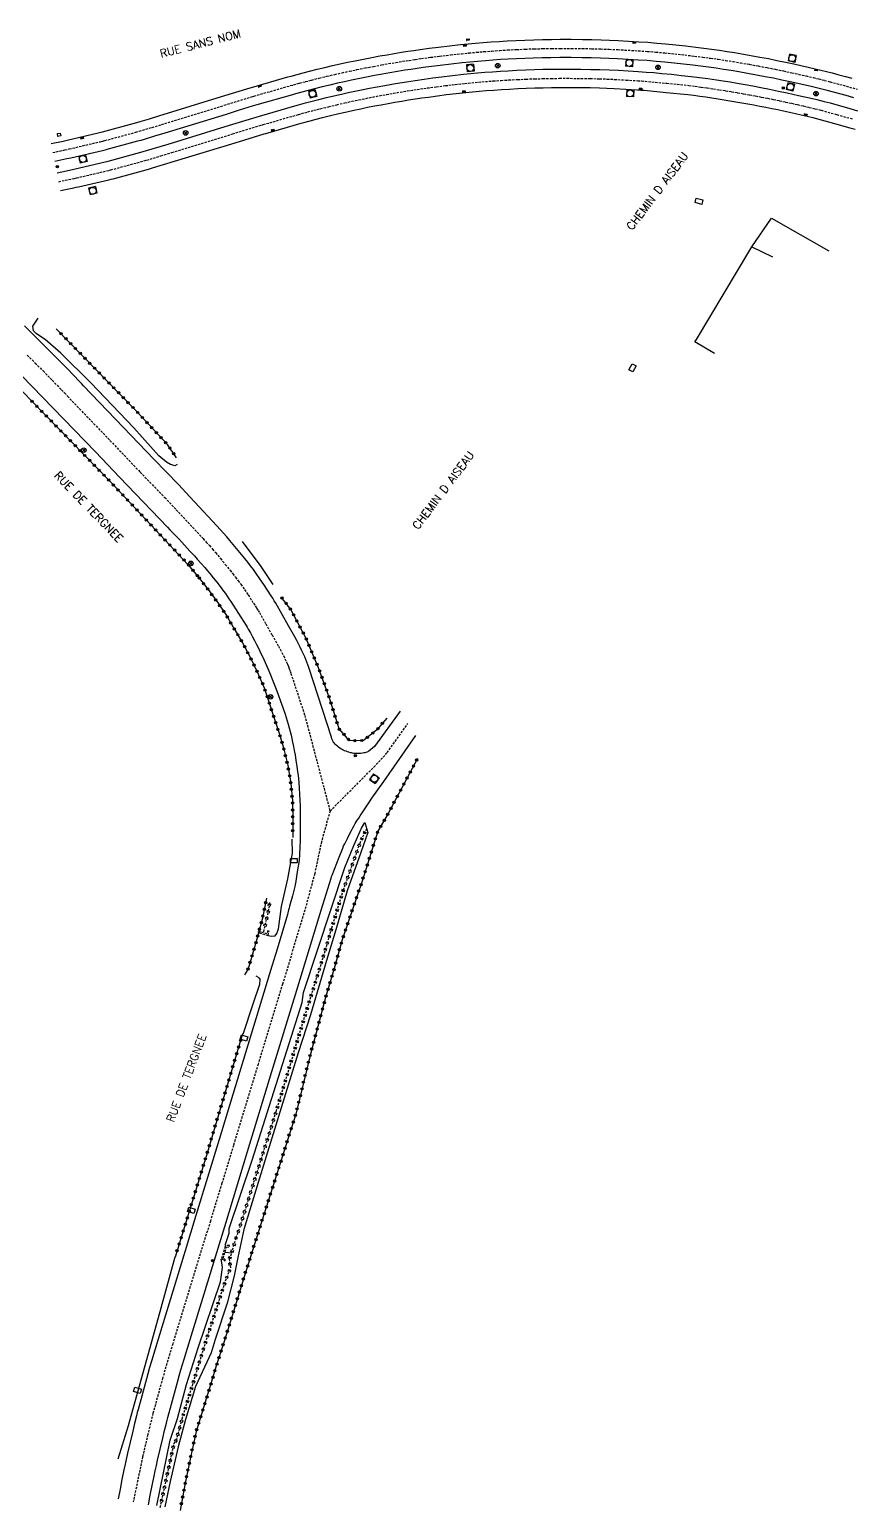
# Model space of a CAD drawing. Header units: millimetres. Extents: x 163000 to 164000, y 125000 to 126000.
# Drawn here: x 163640.9 to 163820.5, y 125229.8 to 125553.5 of the extents above; entities that cross this region are included whole.
import ezdxf
from ezdxf.enums import TextEntityAlignment as Align

# ---------------------------------------------------------------- set-up
doc = ezdxf.new("R2010")
doc.units = ezdxf.units.MM
doc.linetypes.add('DASHED', pattern=[0.75, 0.5, -0.25])
doc.layers.get('0').update_dxf_attribs({"linetype": 'CONTINUOUS'})
for name, color, linetype in [('W0001', 6, 'DASHED'), ('W0003', 5, 'CONTINUOUS'), ('W0008', 7, 'CONTINUOUS'), ('W0015', 2, 'CONTINUOUS'), ('W0100', 7, 'CONTINUOUS'), ('W0103', 1, 'CONTINUOUS'), ('W0112', 1, 'DASHED'), ('W0210', 2, 'CONTINUOUS'), ('W0211', 2, 'CONTINUOUS'), ('W0213', 2, 'CONTINUOUS'), ('W0220', 5, 'DASHED'), ('W0322', 7, 'CONTINUOUS'), ('W0400', 7, 'CONTINUOUS'), ('W0420', 7, 'CONTINUOUS'), ('W0421', 7, 'CONTINUOUS'), ('W0469', 7, 'CONTINUOUS'), ('W0856', 7, 'CONTINUOUS'), ('W0989', 7, 'CONTINUOUS'), ('W1102', 7, 'CONTINUOUS'), ('W1471', 7, 'CONTINUOUS')]:
    doc.layers.add(name, color=color, linetype=linetype)
doc.styles.get("Standard").update_dxf_attribs({"font": 'romans.shx', "width": 0.85})

# ---------------------------------------------------------------- blocks, each defined once
blk = doc.blocks.new('T400')
for p, q in [((-0.15, 0.3), (0.15, 0.3)), ((-0.15, -0.25), (-0.15, 0.3)), ((-0.15, 0.15), (0.15, 0.15)), ((-0.15, 0), (0.15, 0)), ((0.15, 0.3), (0.15, -0.25)), ((-0.15, -0.15), (0.15, -0.15)), ((-0.15, -0.25), (-0.15, -0.3)), ((-0.15, -0.3), (0.15, -0.3)), ((0.15, -0.3), (0.15, -0.25))]:
    blk.add_line(p, q)
blk = doc.blocks.new('T469')
at = {"color": 0, "linetype": 'Continuous', "flags": 128}
for points in [[(-0.35, 0.35), (0.35, -0.35)], [(-0.35, -0.35), (0.35, 0.35)]]:
    blk.add_lwpolyline(points, dxfattribs=at)
at = {"color": 0, "linetype": 'Continuous'}
blk.add_circle((0, 0), 0.5, dxfattribs=at)
blk = doc.blocks.new('T420')
for p, q in [((0.75, 0.75), (-0.75, 0.75)), ((-0.75, 0.75), (-0.75, -0.75)), ((0.75, 0.75), (0.75, -0.75)), ((0.75, -0.75), (-0.75, -0.75))]:
    blk.add_line(p, q)
blk.add_ellipse((0, 0), major_axis=(-0.53, 0.53), ratio=1, start_param=3.926991, end_param=10.210176)
blk = doc.blocks.new('t322o')
at = {"color": 0, "linetype": 'Continuous'}
for radius in [0.25, 0.15]:
    blk.add_circle((0, 0), radius, dxfattribs=at)
blk = doc.blocks.new('t220o')
at = {"color": 0, "linetype": 'Continuous'}
for p, q in [((-0.25, 0.25), (0.25, 0.25)), ((-0.25, -0.25), (0.25, -0.25))]:
    blk.add_line(p, q, dxfattribs=at)
blk = doc.blocks.new('T856')
for p, q in [((-0.125, 0), (0.125, 0)), ((0, 0.125), (0, -0.125))]:
    blk.add_line(p, q)
blk.add_ellipse((0, 0), major_axis=(-0.177, 0.177), ratio=1, start_param=3.9269908, end_param=10.2101761)
blk = doc.blocks.new('T1471')
at = {"color": 0, "linetype": 'Continuous', "flags": 128}
blk.add_lwpolyline([(-0.75, -0.5), (-0.75, 0.5), (0.75, 0.5), (0.75, -0.5), (-0.75, -0.5)], dxfattribs=at)

msp = doc.modelspace()

# ---------------------------------------------------------------- linework, layer by layer
at = {"layer": 'W0001'}
for points in [[(163646.02, 125526.64), (163648.66, 125527.2), (163649.59, 125527.41), (163656.35, 125529), (163656.96, 125529.14), (163657.36, 125529.25), (163664.11, 125531.07), (163664.87, 125531.28), (163665.63, 125531.5), (163667.7, 125532.12), (163669.75, 125532.75), (163683.47, 125536.98), (163689.7, 125538.9), (163689.94, 125538.97), (163697.92, 125541.26), (163698.58, 125541.44), (163699.9, 125541.8), (163701.22, 125542.15), (163702.55, 125542.49), (163704.22, 125542.91), (163705.9, 125543.31), (163707.58, 125543.71), (163709.19, 125544.07), (163710.81, 125544.43), (163712.44, 125544.76), (163714.23, 125545.12), (163716.03, 125545.46), (163717.83, 125545.79), (163719.38, 125546.07), (163720.93, 125546.33), (163722.48, 125546.58), (163723.83, 125546.79), (163725.18, 125546.99), (163726.52, 125547.19), (163728.5, 125547.45), (163730.47, 125547.7), (163732.87, 125547.98), (163735.26, 125548.24), (163736.91, 125548.4), (163738.55, 125548.56), (163740.2, 125548.7), (163741.93, 125548.83), (163743.66, 125548.95), (163745.4, 125549.06), (163747.31, 125549.16), (163749.23, 125549.25), (163751.15, 125549.31), (163753.06, 125549.36), (163754.96, 125549.39), (163756.87, 125549.4), (163759.27, 125549.4), (163761.66, 125549.37), (163763.69, 125549.34), (163765.72, 125549.28), (163767.57, 125549.21), (163769.43, 125549.13), (163771.67, 125549.01), (163773.91, 125548.88), (163775.84, 125548.75), (163777.77, 125548.59), (163779.69, 125548.42), (163781.87, 125548.21), (163784.05, 125547.97), (163786.22, 125547.71), (163787.94, 125547.5), (163789.67, 125547.27), (163791.39, 125547.02), (163793, 125546.78), (163794.61, 125546.53), (163796.22, 125546.26), (163798.14, 125545.92), (163800.07, 125545.57), (163801.99, 125545.2), (163803.82, 125544.84), (163805.63, 125544.47), (163807.45, 125544.08), (163809.01, 125543.73), (163810.57, 125543.38), (163812.12, 125543.02), (163813.35, 125542.72), (163814.58, 125542.42), (163815.81, 125542.1), (163817.22, 125541.73), (163818.64, 125541.35), (163820.05, 125540.95), (163821.7, 125540.48)], [(163647.28, 125520.26), (163648.71, 125520.56), (163650.14, 125520.86), (163650.66, 125520.97), (163651.19, 125521.09), (163657.76, 125522.62), (163658.29, 125522.75), (163658.65, 125522.84), (163665.89, 125524.8), (163666.57, 125524.99), (163667.24, 125525.18), (163669.63, 125525.9), (163672.02, 125526.63), (163685.28, 125530.7), (163691.64, 125532.64), (163691.98, 125532.74), (163699.73, 125534.98), (163700.34, 125535.15), (163701.7, 125535.52), (163703.06, 125535.87), (163704.42, 125536.22), (163706.22, 125536.66), (163708.02, 125537.08), (163709.83, 125537.5), (163711.34, 125537.83), (163712.86, 125538.15), (163714.38, 125538.47), (163715.88, 125538.76), (163717.39, 125539.05), (163718.9, 125539.33), (163720.4, 125539.59), (163721.91, 125539.85), (163723.42, 125540.09), (163724.88, 125540.32), (163726.34, 125540.54), (163727.8, 125540.75), (163729.78, 125541.01), (163731.77, 125541.26), (163733.9, 125541.51), (163736.03, 125541.74), (163737.52, 125541.89), (163739.01, 125542.03), (163740.5, 125542.15), (163742.21, 125542.28), (163743.92, 125542.4), (163745.63, 125542.5), (163747.5, 125542.6), (163749.37, 125542.69), (163751.24, 125542.75), (163753.06, 125542.8), (163754.89, 125542.84), (163756.72, 125542.86), (163759.06, 125542.86), (163761.4, 125542.84), (163763.43, 125542.81), (163765.47, 125542.76), (163767.1, 125542.7), (163768.72, 125542.63), (163771.27, 125542.49), (163773.82, 125542.34), (163774.61, 125542.29), (163775.39, 125542.22), (163780.18, 125541.77), (163784.98, 125541.3), (163786.33, 125541.12), (163787.66, 125540.94), (163788.98, 125540.76), (163790.31, 125540.56), (163791.63, 125540.36), (163792.95, 125540.15), (163794.27, 125539.94), (163795.59, 125539.72), (163796.91, 125539.49), (163798.22, 125539.25), (163799.54, 125539.01), (163800.85, 125538.76), (163802.17, 125538.5), (163803.48, 125538.23), (163804.79, 125537.96), (163806.09, 125537.68), (163807.39, 125537.4), (163808.68, 125537.11), (163809.97, 125536.82), (163811.26, 125536.51), (163812.55, 125536.2), (163813.86, 125535.88), (163817.28, 125534.93), (163820.69, 125533.98)], [(163640.41, 125482.35), (163642.14, 125480.62), (163643.87, 125478.89), (163645.88, 125476.84), (163647.88, 125474.78), (163648.55, 125474.08), (163649.22, 125473.35), (163649.71, 125472.82), (163658.49, 125463.71), (163665.07, 125456.78), (163670.47, 125451.19), (163672.95, 125448.56), (163673.97, 125447.47), (163678.83, 125442.23), (163679.52, 125441.47), (163680.21, 125440.71), (163680.89, 125439.95), (163681.55, 125439.17), (163682.63, 125437.9), (163683.69, 125436.61), (163684.74, 125435.32), (163685.34, 125434.56), (163685.92, 125433.8), (163686.5, 125433.03), (163687.06, 125432.25), (163687.87, 125431.08), (163688.67, 125429.91), (163689.45, 125428.72), (163690.23, 125427.53), (163690.53, 125427.04), (163690.83, 125426.55), (163691.13, 125426.05), (163692.52, 125423.62), (163693.9, 125421.17), (163695.28, 125418.73), (163695.66, 125418.04), (163696.02, 125417.35), (163696.38, 125416.65), (163696.72, 125415.95), (163697.04, 125415.25), (163697.26, 125414.76), (163697.47, 125414.27), (163697.66, 125413.78), (163697.84, 125413.28), (163698.02, 125412.76), (163701.04, 125403.6), (163706.57, 125382.67), (163704.7, 125376.02), (163703.21, 125369.02), (163701.07, 125361.04), (163696.19, 125344.86), (163690.85, 125327.36), (163685.44, 125309.58), (163682.93, 125301.31), (163680.42, 125293.03), (163678.22, 125285.88), (163672.2, 125266.22), (163669.99, 125258.72), (163667.88, 125250.99), (163666.75, 125246.37), (163665.61, 125241.51), (163663.58, 125231.67)], [(163706.57, 125382.67), (163716.13, 125392.28), (163719.07, 125395.47), (163723.59, 125401.84)]]:
    msp.add_lwpolyline(points, dxfattribs=at)
at = {"layer": 'W0003'}
msp.add_lwpolyline([(163685.07, 125286.03), (163683.68, 125286.16)], dxfattribs=at)
at = {"layer": 'W0008'}
for points in [[(163645.61, 125528.59), (163648.24, 125529.14), (163649.14, 125529.35), (163655.89, 125530.93), (163656.47, 125531.07), (163656.85, 125531.17), (163663.59, 125532.99), (163664.33, 125533.19), (163665.07, 125533.41), (163667.12, 125534.03), (163669.17, 125534.65), (163682.88, 125538.88), (163689.13, 125540.8), (163689.38, 125540.88), (163697.37, 125543.17), (163698.05, 125543.36), (163699.38, 125543.73), (163700.72, 125544.08), (163702.06, 125544.42), (163703.75, 125544.84), (163705.44, 125545.25), (163707.13, 125545.64), (163708.76, 125546.01), (163710.4, 125546.37), (163712.04, 125546.71), (163713.85, 125547.07), (163715.67, 125547.42), (163717.48, 125547.75), (163719.04, 125548.03), (163720.61, 125548.29), (163722.17, 125548.55), (163723.53, 125548.76), (163724.89, 125548.96), (163726.25, 125549.16), (163728.24, 125549.43), (163730.23, 125549.67), (163732.64, 125549.96), (163735.06, 125550.22), (163736.72, 125550.38), (163738.38, 125550.54), (163740.04, 125550.68), (163741.79, 125550.81), (163743.53, 125550.94), (163745.28, 125551.04), (163747.22, 125551.15), (163749.15, 125551.23), (163751.09, 125551.3), (163753.02, 125551.35), (163754.94, 125551.38), (163756.86, 125551.39), (163759.28, 125551.39), (163761.69, 125551.36), (163763.74, 125551.33), (163765.78, 125551.27), (163767.65, 125551.2), (163769.53, 125551.12), (163771.78, 125551), (163774.04, 125550.86), (163775.99, 125550.73), (163777.94, 125550.58), (163779.88, 125550.4), (163782.08, 125550.18), (163784.27, 125549.95), (163786.46, 125549.69), (163788.2, 125549.47), (163789.94, 125549.24), (163791.67, 125548.99), (163793.3, 125548.75), (163794.93, 125548.49), (163796.55, 125548.22), (163798.49, 125547.88), (163800.44, 125547.52), (163802.37, 125547.16), (163804.21, 125546.79), (163806.04, 125546.41), (163807.88, 125546.02), (163809.44, 125545.67), (163811.01, 125545.32), (163812.58, 125544.95), (163813.82, 125544.65), (163815.06, 125544.35), (163816.3, 125544.03), (163817.74, 125543.65), (163819.17, 125543.27), (163820.59, 125542.87)], [(163647.68, 125518.31), (163649.12, 125518.61), (163650.56, 125518.91), (163651.1, 125519.03), (163651.64, 125519.15), (163658.22, 125520.68), (163658.77, 125520.82), (163659.16, 125520.92), (163666.42, 125522.88), (163667.11, 125523.07), (163667.81, 125523.28), (163670.21, 125524), (163672.6, 125524.73), (163685.87, 125528.79), (163692.21, 125530.74), (163692.54, 125530.83), (163700.28, 125533.06), (163700.87, 125533.23), (163702.21, 125533.6), (163703.55, 125533.95), (163704.9, 125534.29), (163706.69, 125534.72), (163708.47, 125535.14), (163710.26, 125535.55), (163711.76, 125535.89), (163713.27, 125536.21), (163714.77, 125536.52), (163716.26, 125536.81), (163717.75, 125537.09), (163719.25, 125537.37), (163720.74, 125537.63), (163722.23, 125537.88), (163723.73, 125538.13), (163725.18, 125538.35), (163726.62, 125538.57), (163728.07, 125538.77), (163730.04, 125539.04), (163732.01, 125539.29), (163734.12, 125539.53), (163736.23, 125539.76), (163737.71, 125539.91), (163739.18, 125540.04), (163740.66, 125540.17), (163742.35, 125540.29), (163744.05, 125540.41), (163745.74, 125540.51), (163747.6, 125540.61), (163749.45, 125540.7), (163751.3, 125540.76), (163753.11, 125540.81), (163754.92, 125540.85), (163756.73, 125540.87), (163759.05, 125540.87), (163761.37, 125540.85), (163763.39, 125540.82), (163765.41, 125540.77), (163767.02, 125540.71), (163768.62, 125540.64), (163771.16, 125540.51), (163773.69, 125540.36), (163774.45, 125540.3), (163775.21, 125540.24), (163779.98, 125539.79), (163784.76, 125539.32), (163786.07, 125539.15), (163787.39, 125538.97), (163788.7, 125538.79), (163790.01, 125538.59), (163791.33, 125538.39), (163792.64, 125538.19), (163793.95, 125537.97), (163795.25, 125537.75), (163796.56, 125537.53), (163797.87, 125537.29), (163799.17, 125537.05), (163800.48, 125536.8), (163801.78, 125536.55), (163803.08, 125536.28), (163804.38, 125536.02), (163805.67, 125535.74), (163806.96, 125535.46), (163808.24, 125535.17), (163809.52, 125534.88), (163810.8, 125534.58), (163812.08, 125534.27), (163813.35, 125533.96), (163816.75, 125533.01), (163820.14, 125532.06), (163821.31, 125531.72)], [(163721.87, 125404.49), (163716.31, 125396.76), (163715.01, 125395.8), (163715.01, 125395.8), (163714.95, 125395.75), (163714.89, 125395.7), (163714.81, 125395.66), (163714.6, 125395.57), (163714.39, 125395.5), (163714.17, 125395.43), (163713.94, 125395.38), (163713.64, 125395.33), (163713.33, 125395.29), (163713.03, 125395.26), (163712.77, 125395.24), (163712.52, 125395.24), (163712.27, 125395.24), (163712.01, 125395.25), (163711.76, 125395.28), (163711.51, 125395.32), (163711.26, 125395.37), (163711.01, 125395.43), (163710.69, 125395.52), (163710.37, 125395.62), (163710.06, 125395.74), (163709.75, 125395.87), (163709.45, 125396.01), (163709.18, 125396.15), (163708.92, 125396.3), (163708.67, 125396.46), (163708.43, 125396.64), (163708.17, 125396.85), (163707.91, 125397.08), (163707.67, 125397.32), (163707.44, 125397.57), (163707.35, 125397.68), (163707.28, 125397.79), (163707.22, 125397.91), (163707.09, 125398.2), (163706.97, 125398.5), (163706.86, 125398.81), (163704.95, 125404.89), (163701.93, 125414.07), (163701.72, 125414.66), (163701.51, 125415.24), (163701.28, 125415.82), (163701.04, 125416.39), (163700.79, 125416.96), (163700.43, 125417.73), (163700.06, 125418.49), (163699.68, 125419.24), (163699.28, 125419.99), (163698.88, 125420.73), (163697.49, 125423.19), (163696.09, 125425.65), (163694.69, 125428.11), (163694.37, 125428.66), (163694.04, 125429.21), (163693.7, 125429.75), (163692.9, 125430.98), (163692.08, 125432.2), (163691.26, 125433.42), (163690.42, 125434.62), (163689.82, 125435.46), (163689.21, 125436.28), (163688.59, 125437.1), (163687.95, 125437.9), (163686.87, 125439.22), (163685.79, 125440.54), (163684.69, 125441.84), (163683.99, 125442.66), (163683.28, 125443.46), (163682.56, 125444.25), (163681.85, 125445.02), (163676.98, 125450.27), (163675.95, 125451.38), (163673.45, 125454.03), (163668.04, 125459.63), (163661.47, 125466.56), (163652.71, 125475.64), (163652.25, 125476.14), (163651.55, 125476.9), (163650.84, 125477.64), (163648.82, 125479.72), (163646.79, 125481.78), (163645.06, 125483.53), (163643.31, 125485.27), (163641.55, 125487), (163639.78, 125488.72)], [(163639.19, 125477.9), (163655.29, 125461.18), (163660.56, 125455.7), (163671.03, 125444.77), (163671.06, 125444.74), (163671.06, 125444.74), (163671.57, 125444.17), (163672.02, 125443.7), (163672.81, 125442.89), (163673.58, 125442.08), (163675.97, 125439.52), (163676.92, 125438.49), (163677.25, 125438.13), (163677.57, 125437.77), (163678.38, 125436.83), (163679.19, 125435.89), (163679.77, 125435.2), (163680.27, 125434.63), (163681.04, 125433.67), (163681.8, 125432.71), (163682.55, 125431.74), (163683.29, 125430.76), (163683.7, 125430.21), (163684.1, 125429.64), (163684.49, 125429.07), (163684.87, 125428.49), (163686.54, 125425.88), (163688.21, 125423.27), (163688.46, 125422.87), (163688.7, 125422.47), (163689.17, 125421.64), (163689.63, 125420.8), (163690.08, 125419.96), (163690.52, 125419.11), (163691, 125418.13), (163691.47, 125417.15), (163691.93, 125416.17), (163692.38, 125415.18), (163692.97, 125413.83), (163693.53, 125412.48), (163694.09, 125411.12), (163694.66, 125409.66), (163695.21, 125408.19), (163695.75, 125406.71), (163696.25, 125405.29), (163696.73, 125403.86), (163697.2, 125402.43), (163697.44, 125401.64), (163697.67, 125400.84), (163697.88, 125400.05), (163698.06, 125399.28), (163698.24, 125398.52), (163698.4, 125397.75), (163698.59, 125396.82), (163698.76, 125395.88), (163698.92, 125394.94), (163699.12, 125393.72), (163699.3, 125392.5), (163699.47, 125391.27), (163699.57, 125390.49), (163699.66, 125389.7), (163699.73, 125388.92), (163699.83, 125387.66), (163699.91, 125386.39), (163699.97, 125385.07), (163700.02, 125383.75), (163700.03, 125382.92), (163700.07, 125377.49), (163700.07, 125376.85), (163700.05, 125376.22), (163699.99, 125374.75), (163699.91, 125373.27), (163699.8, 125371.86), (163699.41, 125369.36), (163699, 125366.86), (163698.97, 125366.66), (163698.92, 125366.47), (163698.33, 125364.16), (163697.74, 125361.86), (163697.63, 125361.47), (163697.52, 125361.09), (163697.24, 125360.1), (163694.78, 125351.77), (163694.57, 125351.08), (163694.36, 125350.39), (163693.85, 125348.75), (163693.35, 125347.11), (163682.33, 125310.9), (163677.27, 125294.24), (163674.89, 125286.52), (163674.89, 125286.52), (163668.98, 125267.2), (163668.26, 125264.82), (163667.54, 125262.43), (163667.14, 125261.02), (163666.75, 125259.62), (163665.43, 125254.79), (163664.63, 125251.86), (163664.45, 125251.18), (163664.28, 125250.5), (163663.87, 125248.82), (163663.47, 125247.15), (163662.33, 125242.27), (163662.33, 125242.27), (163661.79, 125239.87), (163661.53, 125238.67), (163661.1, 125236.54), (163660.68, 125234.41), (163660.28, 125232.31)], [(163666.89, 125231.04), (163667.29, 125233.13), (163667.7, 125235.22), (163668.13, 125237.31), (163668.37, 125238.45), (163668.62, 125239.6), (163668.88, 125240.75), (163670.02, 125245.6), (163670.41, 125247.24), (163670.81, 125248.87), (163670.97, 125249.49), (163671.13, 125250.11), (163671.93, 125253.03), (163673.24, 125257.83), (163673.61, 125259.18), (163674, 125260.54), (163674.7, 125262.89), (163675.42, 125265.24), (163681.56, 125285.23), (163681.56, 125285.23), (163683.57, 125291.83), (163688.55, 125308.25), (163693.86, 125325.72), (163699.03, 125342.61), (163699.03, 125342.61), (163704.62, 125360.99), (163705.7, 125364.52), (163706.79, 125368.04), (163706.9, 125368.37), (163707.02, 125368.69), (163708.57, 125372.63), (163709.33, 125374.55), (163709.54, 125375.04), (163709.77, 125375.53), (163710.35, 125376.7), (163710.98, 125377.92), (163711.26, 125378.46), (163711.54, 125379), (163711.84, 125379.54), (163712.07, 125379.94), (163712.31, 125380.34), (163712.56, 125380.73), (163712.84, 125381.15), (163713.13, 125381.6), (163714.03, 125382.97), (163715.16, 125384.7), (163715.73, 125385.49), (163718.32, 125389.17), (163725.31, 125399.18)]]:
    msp.add_lwpolyline(points, dxfattribs=at)
at = {"layer": 'W0015'}
for points in [[(163821.02, 125538.59), (163819.31, 125539.08), (163817.93, 125539.47), (163816.55, 125539.84), (163815.16, 125540.21), (163813.44, 125540.64), (163811.72, 125541.05), (163809.42, 125541.58), (163807.11, 125542.1), (163805.3, 125542.48), (163803.48, 125542.86), (163801.66, 125543.22), (163799.73, 125543.58), (163797.79, 125543.94), (163795.85, 125544.28), (163794.21, 125544.55), (163792.56, 125544.81), (163790.91, 125545.06), (163789.23, 125545.3), (163787.54, 125545.53), (163785.85, 125545.74), (163783.8, 125545.98), (163781.75, 125546.2), (163779.7, 125546.4), (163777.79, 125546.57), (163775.88, 125546.73), (163773.97, 125546.86), (163771.67, 125547), (163769.37, 125547.12), (163767.5, 125547.21), (163765.64, 125547.27), (163763.65, 125547.32), (163761.66, 125547.36), (163759.23, 125547.38), (163756.8, 125547.38), (163754.84, 125547.37), (163752.89, 125547.34), (163750.94, 125547.29), (163749.11, 125547.22), (163747.29, 125547.14), (163745.46, 125547.04), (163743.81, 125546.94), (163742.16, 125546.82), (163740.51, 125546.69), (163738.81, 125546.55), (163737.11, 125546.39), (163735.42, 125546.22), (163733.02, 125545.96), (163730.62, 125545.69), (163728.76, 125545.46), (163726.91, 125545.21), (163725.58, 125545.02), (163724.25, 125544.82), (163722.93, 125544.61), (163721.29, 125544.34), (163719.66, 125544.07), (163718.03, 125543.78), (163716.26, 125543.45), (163714.5, 125543.11), (163712.74, 125542.76), (163711.23, 125542.45), (163709.72, 125542.12), (163708.21, 125541.78), (163706.54, 125541.39), (163704.87, 125540.99), (163703.2, 125540.58), (163701.8, 125540.22), (163700.39, 125539.84), (163698.99, 125539.46), (163698.35, 125539.28), (163690.58, 125537.05), (163690.08, 125536.91), (163689.58, 125536.75), (163686.72, 125535.87), (163683.86, 125534.98), (163670.5, 125530.88), (163668.22, 125530.18), (163665.94, 125529.5), (163665.22, 125529.29), (163664.5, 125529.09), (163657.79, 125527.27), (163657.44, 125527.18), (163656.83, 125527.04), (163649.97, 125525.44), (163649.08, 125525.24), (163646.46, 125524.68)], [(163646.95, 125522.23), (163649.63, 125522.81), (163650.6, 125523.02), (163657.45, 125524.6), (163657.84, 125524.69), (163658.1, 125524.76), (163665.22, 125526.71), (163666.47, 125527.06), (163667.72, 125527.42), (163669.45, 125527.93), (163671.17, 125528.46), (163684.62, 125532.6), (163691.14, 125534.6), (163698.89, 125536.84), (163699.71, 125537.07), (163701.18, 125537.48), (163702.64, 125537.86), (163704.12, 125538.24), (163705.77, 125538.65), (163707.43, 125539.04), (163709.09, 125539.43), (163710.55, 125539.75), (163712.01, 125540.06), (163713.47, 125540.36), (163715.16, 125540.69), (163716.86, 125541.01), (163718.57, 125541.32), (163720.9, 125541.72), (163723.24, 125542.11), (163725.17, 125542.41), (163727.11, 125542.7), (163729.03, 125542.96), (163730.94, 125543.2), (163733.32, 125543.48), (163735.7, 125543.74), (163737.26, 125543.9), (163738.82, 125544.04), (163740.39, 125544.18), (163742.09, 125544.31), (163743.79, 125544.42), (163745.49, 125544.53), (163747.41, 125544.63), (163749.33, 125544.72), (163751.25, 125544.79), (163753.09, 125544.84), (163754.93, 125544.87), (163756.78, 125544.88), (163759.07, 125544.88), (163761.37, 125544.86), (163763.45, 125544.82), (163765.54, 125544.76), (163767.55, 125544.69), (163769.57, 125544.61), (163771.73, 125544.49), (163773.9, 125544.36), (163775.61, 125544.24), (163777.33, 125544.1), (163779.04, 125543.95), (163781.18, 125543.74), (163783.32, 125543.51), (163785.46, 125543.26), (163787.3, 125543.03), (163789.14, 125542.79), (163790.98, 125542.53), (163792.49, 125542.3), (163794, 125542.07), (163795.5, 125541.81), (163797.23, 125541.51), (163798.95, 125541.19), (163800.67, 125540.86), (163802.6, 125540.48), (163804.53, 125540.08), (163806.45, 125539.67), (163808.88, 125539.14), (163811.3, 125538.58), (163812.91, 125538.2), (163814.51, 125537.8), (163815.8, 125537.47), (163817.09, 125537.12), (163818.38, 125536.76), (163820.11, 125536.26), (163821.84, 125535.75)]]:
    msp.add_lwpolyline(points, dxfattribs=at)
at = {"layer": 'W0100'}
msp.add_lwpolyline([(163790.59, 125482.72), (163786.3, 125485.29), (163786.6, 125485.77), (163798.73, 125506.04)], dxfattribs=at)
at = {"layer": 'W0103'}
msp.add_lwpolyline([(163798.73, 125506.04), (163803, 125512.29), (163815.56, 125505.13)], dxfattribs=at)
at = {"layer": 'W0112'}
msp.add_lwpolyline([(163692.98, 125356.53), (163692.78, 125355.84), (163691.17, 125356.3), (163691.36, 125356.99), (163691.1, 125357.07), (163690.83, 125356.15), (163691.12, 125356.1), (163691.12, 125356.05), (163693.04, 125355.49), (163693.25, 125356.47)], dxfattribs=at)
msp.add_lwpolyline([(163682.88, 125284.89), (163683.52, 125284.32), (163683.7, 125284.51), (163683.21, 125284.95), (163683.93, 125287.35), (163684.62, 125287.47), (163684.58, 125287.73), (163683.9, 125287.68), (163683.67, 125287.46), (163682.95, 125285.06), (163682.88, 125284.89)], close=True, dxfattribs=at)
at = {"layer": 'W0210'}
for points in [[(163693.04, 125355.49), (163693.76, 125355.3), (163694.59, 125355.43), (163694.97, 125355.89), (163695.32, 125356.94), (163695.98, 125361.81), (163697.31, 125367.85), (163698.34, 125373.47), (163698.29, 125376.51)], [(163660.29, 125241.06), (163662.51, 125248.33), (163669.66, 125274.05), (163672.7, 125285.21)], [(163668.69, 125230.83), (163671.61, 125245.16), (163673.26, 125249.91), (163675.21, 125257.33), (163677.79, 125265.32), (163682.62, 125279.74), (163683.09, 125282.92), (163682.95, 125283.91), (163682.81, 125284.69)]]:
    msp.add_lwpolyline(points, dxfattribs=at)
at = {"layer": 'W0211'}
for points in [[(163683.67, 125287.77), (163684.53, 125290.37), (163684.52, 125291.45), (163689.53, 125306.37), (163700.49, 125340.8), (163700.79, 125343.04), (163709.81, 125370.36), (163711.75, 125375.15), (163713.46, 125378.91), (163714.15, 125380.15), (163714.84, 125378), (163713.28, 125373.6), (163710.31, 125365.21), (163707.85, 125356.69), (163705.78, 125350.02), (163702.33, 125338.13), (163699.59, 125329.85), (163695.62, 125316.83), (163695.62, 125316.83), (163690.89, 125301.47), (163687.72, 125291.22), (163686.43, 125285.1), (163685.62, 125281.1), (163684.09, 125275.07), (163681.45, 125267.19), (163680.61, 125264.24), (163677.2, 125256.86), (163674.97, 125249.64), (163673.38, 125243.7), (163671.61, 125236.12), (163670.45, 125230.61)], [(163690.35, 125346.64), (163690.85, 125346.36), (163691.09, 125346.15), (163691.2, 125345.9), (163691.16, 125344.73), (163689.69, 125340.43), (163687.54, 125333.83)]]:
    msp.add_lwpolyline(points, dxfattribs=at)
at = {"layer": 'W0213'}
for points in [[(163673.17, 125458.43), (163672.67, 125458.17), (163672.01, 125458.38), (163671.73, 125458.43), (163670.81, 125458.94), (163669.19, 125460.35), (163663.73, 125466.42), (163654.29, 125476.28), (163647.75, 125482.74), (163644.31, 125485.78), (163642.47, 125487.03), (163641.81, 125487.69), (163641.6, 125488.71), (163642.81, 125490.46)], [(163694.12, 125432.23), (163691.5, 125436.16), (163687.42, 125441.64)]]:
    msp.add_lwpolyline(points, dxfattribs=at)
at = {"layer": 'W0220'}
for points in [[(163669.47, 125230.45), (163672.5, 125244.43), (163673, 125245.11), (163674.27, 125249.81), (163676.51, 125257.12), (163678.88, 125264.98), (163683.74, 125280.01), (163684.87, 125282.82), (163684.6, 125284.74), (163685.07, 125286.03), (163686.07, 125289.41), (163686.6, 125290.89), (163689.94, 125301.53), (163694.82, 125317), (163698.69, 125329.94), (163701.57, 125339.42), (163704.91, 125350.19), (163706.98, 125357.14), (163709.49, 125365.41), (163713.12, 125375.67), (163714.57, 125378.85)], [(163692.09, 125356.31), (163693.12, 125360.73), (163693.47, 125362.87)]]:
    msp.add_lwpolyline(points, dxfattribs=at)
at = {"layer": 'W0322'}
for points in [[(163544.89, 125542.06), (163546.66, 125540.31), (163554.91, 125535.97), (163567.35, 125529.54), (163570.41, 125527.91), (163573.82, 125526.13), (163585.54, 125519.29), (163588.59, 125517.26), (163591.5, 125515.36), (163600.05, 125509.43), (163605.59, 125505.4), (163610.75, 125501.23), (163613.57, 125498.84), (163624.24, 125489.27), (163629.6, 125484.39), (163634.4, 125479.39), (163644.1, 125469.54), (163658.73, 125454.5), (163668.45, 125444.13), (163675.52, 125436.61), (163677.79, 125433.88)], [(163673, 125459.92), (163671.03, 125462.8), (163663.9, 125470.47), (163646.76, 125488.1)], [(163677.79, 125433.88), (163679.91, 125431.14), (163682.09, 125428.11), (163683.91, 125425.43), (163685.64, 125422.5), (163687.46, 125419.46), (163689.23, 125416.05), (163690.66, 125413.08), (163692.21, 125409.65), (163695.44, 125399.71), (163696.4, 125396.51), (163697.31, 125392.71), (163698.02, 125388.67), (163698.02, 125388.67), (163698.02, 125388.67), (163698.36, 125384.91), (163698.41, 125380.95), (163698.43, 125376.92)], [(163718.97, 125403.01), (163716.72, 125400.35), (163713.87, 125398.11), (163710.85, 125398.05), (163708.53, 125400.63), (163707.44, 125404.13), (163706.41, 125407.6), (163704.04, 125413.97), (163701.35, 125420.42), (163698, 125426.71), (163695.99, 125429.39)], [(163725.68, 125394.17), (163719.28, 125382.16), (163717.02, 125378.29), (163713.64, 125367.57), (163709.23, 125354.56), (163707.48, 125348.27), (163705.6, 125341.9), (163702.19, 125329.27), (163699.07, 125316.45), (163695.47, 125304.97), (163687.79, 125280.88), (163686.1, 125275.37), (163683.55, 125267.14), (163681.79, 125261.62), (163680.19, 125256.29), (163677.31, 125247.02), (163676.05, 125241.39), (163674.84, 125235.35), (163673.8, 125229.8)], [(163692.68, 125363.61), (163691.79, 125359.25), (163690.59, 125354.65), (163688.95, 125349.1), (163688.58, 125348.05), (163687.88, 125346.86)], [(163687.47, 125333.96), (163679.7, 125307.92), (163672.72, 125285.14)]]:
    msp.add_lwpolyline(points, dxfattribs=at)
at = {"layer": 'W0421'}
msp.add_lwpolyline([(163647.13, 125530.16), (163647, 125530.77), (163647.61, 125530.9), (163647.74, 125530.28)], close=True, dxfattribs=at)
at = {"layer": 'W1102'}
msp.add_lwpolyline([(163798.73, 125506.04), (163803.22, 125503.84)], dxfattribs=at)

# ---------------------------------------------------------------- block references
at = {"layer": 'W0220'}
for p, rotation in [((163713.56, 125376.63), 65.54699074561103), ((163714.18, 125378), 65.54699074561103), ((163712.48, 125373.84), 70.46589412768307), ((163712.98, 125375.25), 70.46589412768307), ((163710.97, 125369.6), 70.46589412768307), ((163711.47, 125371.01), 70.46589412768307), ((163711.97, 125372.43), 70.46589412768307), ((163709.97, 125366.77), 70.46589412768307), ((163710.47, 125368.18), 70.46589412768307), ((163709.03, 125363.92), 73.1751286554216), ((163709.47, 125365.36), 73.1751286554216), ((163693.11, 125360.69), 76.9917738848968), ((163693.36, 125362.17), 80.5596313567187), ((163707.73, 125359.61), 73.1751286554216), ((163708.17, 125361.05), 73.1751286554216), ((163708.6, 125362.49), 73.1751286554216), ((163692.43, 125357.77), 76.9917738848968), ((163692.77, 125359.23), 76.9917738848968), ((163706.86, 125356.74), 73.38764814849911), ((163707.3, 125358.18), 73.1751286554216), ((163706.01, 125353.87), 73.38764814849911), ((163706.44, 125355.3), 73.38764814849911), ((163705.15, 125350.99), 73.38764814849911), ((163705.58, 125352.43), 73.38764814849911), ((163703.83, 125346.69), 72.78884188083919), ((163704.27, 125348.12), 72.78884188083919), ((163704.71, 125349.56), 72.78884188083919), ((163702.94, 125343.83), 72.78884188083919), ((163703.38, 125345.26), 72.78884188083919), ((163702.05, 125340.96), 72.78884188083919), ((163702.49, 125342.39), 72.78884188083919), ((163701.17, 125338.09), 73.08920450945512), ((163701.61, 125339.53), 72.78884188083919), ((163699.86, 125333.79), 73.08920450945512), ((163700.3, 125335.22), 73.08920450945512), ((163700.73, 125336.66), 73.08920450945512), ((163698.99, 125330.92), 73.08920450945512), ((163699.42, 125332.35), 73.08920450945512), ((163698.12, 125328.04), 73.34927758230675), ((163698.55, 125329.48), 73.34927758230675), ((163697.27, 125325.17), 73.34927758230675), ((163697.69, 125326.61), 73.34927758230675), ((163695.98, 125320.86), 73.34927758230675), ((163696.41, 125322.29), 73.34927758230675), ((163696.84, 125323.73), 73.34927758230675), ((163695.12, 125317.98), 73.34927758230675), ((163695.55, 125319.42), 73.34927758230675), ((163694.23, 125315.12), 72.48962923946682), ((163694.68, 125316.55), 72.48962923946682), ((163693.33, 125312.26), 72.48962923946682), ((163693.78, 125313.69), 72.48962923946682), ((163691.97, 125307.97), 72.48962923946682), ((163692.42, 125309.4), 72.48962923946682), ((163692.87, 125310.83), 72.48962923946682), ((163691.07, 125305.1), 72.48962923946682), ((163691.52, 125306.54), 72.48962923946682), ((163690.17, 125302.24), 72.48962923946682), ((163690.62, 125303.67), 72.48962923946682), ((163689.27, 125299.38), 72.58367567482217), ((163689.72, 125300.81), 72.58367567482217), ((163687.92, 125295.09), 72.58367567482217), ((163688.37, 125296.52), 72.58367567482217), ((163688.82, 125297.95), 72.58367567482217), ((163687.02, 125292.23), 72.58367567482217), ((163687.47, 125293.66), 72.58367567482217), ((163686.06, 125289.38), 73.59392196660681), ((163686.57, 125290.8), 70.09392173762656), ((163684.73, 125285.09), 70.06316001538859), ((163685.21, 125286.51), 73.59392196660681), ((163685.64, 125287.95), 73.59392196660681), ((163684.61, 125282.18), 68.21966417624212), ((163684.76, 125283.62), 97.80380106302115), ((163683.54, 125279.38), 72.07218176846283), ((163684.05, 125280.78), 68.21966417624212), ((163682.61, 125276.52), 72.07218176846283), ((163683.08, 125277.95), 72.07218176846283), ((163681.23, 125272.24), 72.07218176846283), ((163681.69, 125273.67), 72.07218176846283), ((163682.15, 125275.09), 72.07218176846283), ((163680.31, 125269.39), 72.07218176846283), ((163680.77, 125270.81), 72.07218176846283), ((163679.38, 125266.53), 72.07218176846283), ((163679.84, 125267.96), 72.07218176846283), ((163678.49, 125263.67), 73.23792854014654), ((163678.92, 125265.1), 72.07218176846283), ((163677.19, 125259.36), 73.23792854014654), ((163677.62, 125260.8), 73.23792854014654), ((163678.05, 125262.23), 73.23792854014654), ((163676.32, 125256.49), 72.96176968749502), ((163676.76, 125257.92), 73.23792854014654), ((163675.44, 125253.62), 72.96176968749502), ((163675.88, 125255.05), 72.96176968749502), ((163674.56, 125250.75), 72.96176968749502), ((163675, 125252.19), 72.96176968749502), ((163673.35, 125246.42), 74.81091876018891), ((163673.75, 125247.87), 74.81091876018891), ((163674.14, 125249.31), 74.81091876018891), ((163672.33, 125243.65), 77.79540329273591), ((163672.91, 125244.99), 53.7588837520409), ((163671.69, 125240.71), 77.79540329273591), ((163672.01, 125242.18), 77.79540329273591), ((163671.06, 125237.78), 77.79540329273591), ((163671.38, 125239.25), 77.79540329273591), ((163670.11, 125233.38), 77.79540329273591), ((163670.43, 125234.85), 77.79540329273591), ((163670.74, 125236.32), 77.79540329273591), ((163669.79, 125231.92), 77.79540329273591)]:
    msp.add_blockref('t220o', p, dxfattribs=dict(at, rotation=rotation))
at = {"layer": 'W0322'}
for p, rotation in [((163647.81, 125487.02), 134.206808369867), ((163648.85, 125485.95), 134.206808369867), ((163649.9, 125484.87), 134.206808369867), ((163650.94, 125483.8), 134.206808369867), ((163651.99, 125482.72), 134.206808369867), ((163653.04, 125481.65), 134.206808369867), ((163654.08, 125480.57), 134.206808369867), ((163655.13, 125479.5), 134.206808369867), ((163656.17, 125478.42), 134.206808369867), ((163657.22, 125477.35), 134.206808369867), ((163658.27, 125476.27), 134.206808369867), ((163659.31, 125475.2), 134.206808369867), ((163660.36, 125474.12), 134.206808369867), ((163661.4, 125473.05), 134.206808369867), ((163641.46, 125472.22), 314.5772683613333), ((163642.51, 125471.15), 314.5772683613333), ((163643.57, 125470.09), 314.5772683613333), ((163662.45, 125471.97), 134.206808369867), ((163663.5, 125470.9), 134.206808369867), ((163664.53, 125469.81), 132.8812522190494), ((163644.61, 125469.01), 314.1893684482107), ((163645.66, 125467.94), 314.1893684482107), ((163646.71, 125466.86), 314.1893684482107), ((163665.55, 125468.71), 132.8812522190494), ((163666.57, 125467.61), 132.8812522190494), ((163667.59, 125466.51), 132.8812522190494), ((163647.75, 125465.79), 314.1893684482107), ((163648.8, 125464.71), 314.1893684482107), ((163649.84, 125463.64), 314.1893684482107), ((163668.61, 125465.41), 132.8812522190494), ((163669.63, 125464.31), 132.8812522190494), ((163670.65, 125463.21), 132.8812522190494), ((163650.89, 125462.56), 314.1893684482107), ((163651.93, 125461.49), 314.1893684482107), ((163652.98, 125460.41), 314.1893684482107), ((163671.56, 125462.02), 124.3631343231976), ((163672.41, 125460.79), 124.3631343231976), ((163654.02, 125459.33), 314.1893684482107), ((163655.07, 125458.26), 314.1893684482107), ((163656.12, 125457.18), 314.1893684482107), ((163657.16, 125456.11), 314.1893684482107), ((163658.21, 125455.03), 314.1893684482107), ((163659.24, 125453.95), 313.1735728233923), ((163660.27, 125452.85), 313.1735728233923), ((163661.3, 125451.76), 313.1735728233923), ((163662.32, 125450.67), 313.1735728233923), ((163663.35, 125449.57), 313.1735728233923), ((163664.37, 125448.48), 313.1735728233923), ((163665.4, 125447.38), 313.1735728233923), ((163666.43, 125446.29), 313.1735728233923), ((163667.45, 125445.2), 313.1735728233923), ((163668.48, 125444.1), 313.241785267259), ((163669.51, 125443.01), 313.241785267259), ((163670.53, 125441.92), 313.241785267259), ((163671.56, 125440.82), 313.241785267259), ((163672.59, 125439.73), 313.241785267259), ((163673.62, 125438.64), 313.241785267259), ((163674.65, 125437.55), 313.241785267259), ((163675.66, 125436.44), 309.7104125773345), ((163676.62, 125435.29), 309.7104125773345), ((163677.58, 125434.14), 309.7104125773345), ((163678.01, 125433.6), 307.6309022593683), ((163678.92, 125432.41), 307.6309022593683), ((163679.84, 125431.23), 307.6309022593683), ((163680.72, 125430.01), 305.7691061833782), ((163681.59, 125428.79), 305.7691061833782), ((163682.46, 125427.57), 304.1826272265047), ((163696.07, 125429.27), 126.9382811185767), ((163696.98, 125428.07), 126.9382811185767), ((163683.3, 125426.33), 304.1826272265047), ((163684.12, 125425.07), 300.514214869702), ((163697.88, 125426.87), 126.9382811185767), ((163698.61, 125425.57), 117.9926410431988), ((163699.31, 125424.24), 117.9926410431988), ((163684.88, 125423.78), 300.514214869702), ((163685.64, 125422.49), 301.02601161272), ((163686.42, 125421.2), 301.02601161272), ((163700.02, 125422.92), 117.9926410431988), ((163700.72, 125421.59), 117.9926410431988), ((163687.19, 125419.92), 301.02601161272), ((163687.91, 125418.6), 297.3970431464564), ((163701.41, 125420.26), 112.7024204137044), ((163701.99, 125418.88), 112.7024204137044), ((163688.6, 125417.27), 297.3970431464564), ((163689.29, 125415.94), 295.7036645564916), ((163689.94, 125414.58), 295.7036645564916), ((163702.57, 125417.49), 112.7024204137044), ((163703.15, 125416.11), 112.7024204137044), ((163703.73, 125414.73), 112.7024204137044), ((163690.59, 125413.23), 295.7036645564916), ((163691.21, 125411.87), 294.3056980469665), ((163704.28, 125413.33), 110.3583547209663), ((163704.8, 125411.93), 110.3583547209663), ((163691.83, 125410.5), 294.3056980469665), ((163692.38, 125409.11), 287.9765697554561), ((163705.32, 125410.52), 110.3583547209663), ((163705.85, 125409.11), 110.3583547209663), ((163692.85, 125407.68), 287.9765697554561), ((163693.31, 125406.26), 287.9765697554561), ((163693.77, 125404.83), 287.9765697554561), ((163706.37, 125407.71), 110.3583547209663), ((163706.8, 125406.27), 106.486529803598), ((163707.23, 125404.83), 106.486529803598), ((163694.24, 125403.4), 287.9765697554561), ((163694.7, 125401.98), 287.9765697554561), ((163707.66, 125403.4), 107.3495499529772), ((163708.11, 125401.97), 107.3495499529772), ((163718, 125401.87), 229.921951142707), ((163695.16, 125400.55), 287.9765697554561), ((163695.61, 125399.12), 286.8201779633822), ((163708.6, 125400.56), 132.0444858240444), ((163709.6, 125399.44), 132.0444858240444), ((163710.6, 125398.33), 132.0444858240444), ((163714.74, 125398.8), 218.1027529478585), ((163715.92, 125399.72), 218.1027529478585), ((163717.04, 125400.72), 229.921951142707), ((163696.05, 125397.68), 286.8201779633822), ((163696.47, 125396.24), 283.4260378348237), ((163711.98, 125398.07), 181.0696945892949), ((163713.48, 125398.1), 181.0696945892949), ((163696.81, 125394.78), 283.4260378348237), ((163697.16, 125393.33), 283.4260378348237), ((163724.8, 125392.54), 241.9446314907888), ((163725.51, 125393.86), 241.9446314907888), ((163697.46, 125391.86), 279.9342079716086), ((163697.72, 125390.38), 279.9342079716086), ((163697.98, 125388.9), 279.9342079716086), ((163723.39, 125389.89), 241.9446314907888), ((163724.1, 125391.21), 241.9446314907888), ((163698.13, 125387.41), 275.2335279807054), ((163698.27, 125385.92), 275.2335279807054), ((163721.28, 125385.92), 241.9446314907888), ((163721.98, 125387.24), 241.9446314907888), ((163722.69, 125388.57), 241.9446314907888), ((163698.37, 125384.42), 270.6656925884807), ((163698.38, 125382.92), 270.6656925884807), ((163719.87, 125383.27), 241.9446314907888), ((163720.57, 125384.59), 241.9446314907888), ((163698.4, 125381.42), 270.6656925884807), ((163698.41, 125379.92), 270.2982499735961), ((163717.64, 125379.36), 239.8083929308121), ((163718.4, 125380.66), 239.8083929308121), ((163719.15, 125381.95), 239.8083929308121), ((163698.42, 125378.42), 270.2982499735961), ((163716.49, 125376.61), 252.519554770899), ((163716.94, 125378.04), 252.519554770899), ((163715.59, 125373.75), 252.519554770899), ((163716.04, 125375.18), 252.519554770899), ((163714.24, 125369.45), 252.519554770899), ((163714.69, 125370.89), 252.519554770899), ((163715.14, 125372.32), 252.519554770899), ((163713.32, 125366.6), 251.2326871507318), ((163713.79, 125368.02), 252.519554770899), ((163712.35, 125363.76), 251.2326871507318), ((163712.83, 125365.18), 251.2326871507318), ((163691.88, 125359.71), 258.4478888506373), ((163692.18, 125361.18), 258.4478888506373), ((163692.48, 125362.65), 258.4478888506373), ((163711.39, 125360.92), 251.2326871507318), ((163711.87, 125362.34), 251.2326871507318), ((163691.15, 125356.8), 255.3638992464317), ((163691.53, 125358.25), 255.3638992464317), ((163709.94, 125356.66), 251.2326871507318), ((163710.42, 125358.08), 251.2326871507318), ((163710.9, 125359.5), 251.2326871507318), ((163690.37, 125353.91), 253.5223175318657), ((163690.77, 125355.35), 255.3638992464317), ((163709.02, 125353.8), 254.5201332146487), ((163709.46, 125355.24), 251.2326871507318), ((163689.52, 125351.03), 253.5223175318657), ((163689.94, 125352.47), 253.5223175318657), ((163708.21, 125350.91), 254.5201332146487), ((163708.62, 125352.36), 254.5201332146487), ((163688.62, 125348.17), 250.6199846721704), ((163689.09, 125349.59), 253.5223175318657), ((163706.99, 125346.58), 253.5433781373758), ((163707.41, 125348.02), 253.5433781373758), ((163707.81, 125349.47), 254.5201332146487), ((163706.14, 125343.71), 253.5433781373758), ((163706.56, 125345.15), 253.5433781373758), ((163705.31, 125340.82), 254.8869721206354), ((163705.71, 125342.27), 253.5433781373758), ((163704.53, 125337.93), 254.8869721206354), ((163704.92, 125339.38), 254.8869721206354), ((163703.75, 125335.03), 254.8869721206354), ((163704.14, 125336.48), 254.8869721206354), ((163686.61, 125331.09), 253.3823166987058), ((163687.04, 125332.52), 253.3823166987058), ((163702.57, 125330.69), 254.8869721206354), ((163702.96, 125332.13), 254.8869721206354), ((163703.36, 125333.58), 254.8869721206354), ((163685.75, 125328.21), 253.3823166987058), ((163686.18, 125329.65), 253.3823166987058), ((163701.83, 125327.78), 256.3142711346889), ((163702.18, 125329.24), 256.3142711346889), ((163684.89, 125325.34), 253.3823166987058), ((163685.32, 125326.77), 253.3823166987058), ((163701.12, 125324.87), 256.3142711346889), ((163701.47, 125326.32), 256.3142711346889), ((163683.61, 125321.02), 253.3823166987058), ((163684.04, 125322.46), 253.3823166987058), ((163684.46, 125323.9), 253.3823166987058), ((163700.41, 125321.95), 256.3142711346889), ((163700.76, 125323.41), 256.3142711346889), ((163682.75, 125318.15), 253.3823166987058), ((163683.18, 125319.59), 253.3823166987058), ((163699.34, 125317.58), 256.3142711346889), ((163699.7, 125319.04), 256.3142711346889), ((163700.05, 125320.49), 256.3142711346889), ((163681.89, 125315.27), 253.3823166987058), ((163682.32, 125316.71), 253.3823166987058), ((163698.52, 125314.7), 252.595526508399), ((163698.97, 125316.13), 252.595526508399), ((163680.6, 125310.96), 253.3823166987058), ((163681.03, 125312.4), 253.3823166987058), ((163681.46, 125313.84), 253.3823166987058), ((163697.62, 125311.83), 252.595526508399), ((163698.07, 125313.26), 252.595526508399), ((163679.75, 125308.09), 253.3823166987058), ((163680.18, 125309.52), 253.3823166987058), ((163696.72, 125308.97), 252.595526508399), ((163697.17, 125310.4), 252.595526508399), ((163678.87, 125305.22), 252.9780240927481), ((163679.31, 125306.65), 252.9780240927481), ((163695.38, 125304.68), 252.3228209370555), ((163695.83, 125306.11), 252.595526508399), ((163696.28, 125307.54), 252.595526508399), ((163677.99, 125302.35), 252.9780240927481), ((163678.43, 125303.78), 252.9780240927481), ((163694.47, 125301.82), 252.3228209370555), ((163694.92, 125303.25), 252.3228209370555), ((163676.67, 125298.05), 252.9780240927481), ((163677.11, 125299.48), 252.9780240927481), ((163677.55, 125300.92), 252.9780240927481), ((163693.55, 125298.96), 252.3228209370555), ((163694.01, 125300.39), 252.3228209370555), ((163675.8, 125295.18), 252.9780240927481), ((163676.23, 125296.61), 252.9780240927481), ((163692.64, 125296.1), 252.3228209370555), ((163693.1, 125297.53), 252.3228209370555), ((163674.92, 125292.31), 252.9780240927481), ((163675.36, 125293.74), 252.9780240927481), ((163691.28, 125291.81), 252.3228209370555), ((163691.73, 125293.24), 252.3228209370555), ((163692.19, 125294.67), 252.3228209370555), ((163674.04, 125289.44), 252.9780240927481), ((163674.48, 125290.88), 252.9780240927481), ((163690.37, 125288.96), 252.3228209370555), ((163690.82, 125290.39), 252.3228209370555), ((163673.16, 125286.57), 252.9780240927481), ((163673.6, 125288.01), 252.9780240927481), ((163689.46, 125286.1), 252.3228209370555), ((163689.91, 125287.53), 252.3228209370555), ((163688.54, 125283.24), 252.3228209370555), ((163689, 125284.67), 252.3228209370555), ((163687.2, 125278.95), 252.8767949335174), ((163687.64, 125280.38), 252.8767949335174), ((163688.09, 125281.81), 252.3228209370555), ((163686.31, 125276.08), 252.8767949335174), ((163686.76, 125277.51), 252.8767949335174), ((163685.43, 125273.21), 252.7975259575058), ((163685.87, 125274.65), 252.7975259575058), ((163684.1, 125268.91), 252.7975259575058), ((163684.54, 125270.35), 252.7975259575058), ((163684.98, 125271.78), 252.7975259575058), ((163683.2, 125266.05), 252.3721568518847), ((163683.65, 125267.48), 252.7975259575058), ((163682.29, 125263.19), 252.3721568518847), ((163682.75, 125264.62), 252.3721568518847), ((163681.4, 125260.33), 253.234715036474), ((163681.84, 125261.76), 252.3721568518847), ((163680.1, 125256.02), 252.7649534592837), ((163680.54, 125257.45), 253.234715036474), ((163680.97, 125258.89), 253.234715036474), ((163679.21, 125253.15), 252.7649534592837), ((163679.66, 125254.59), 252.7649534592837), ((163678.33, 125250.29), 252.7649534592837), ((163678.77, 125251.72), 252.7649534592837), ((163677.44, 125247.42), 252.7649534592837), ((163677.88, 125248.86), 252.7649534592837), ((163676.42, 125243.04), 257.4054317540792), ((163676.75, 125244.5), 257.4054317540792), ((163677.08, 125245.97), 257.4054317540792), ((163675.8, 125240.11), 258.6773047432485), ((163676.1, 125241.58), 257.4054317540792), ((163675.21, 125237.16), 258.6773047432485), ((163675.5, 125238.64), 258.6773047432485), ((163674.63, 125234.22), 259.3585343786426), ((163674.91, 125235.69), 258.6773047432485), ((163674.08, 125231.27), 259.3585343786426), ((163674.35, 125232.75), 259.3585343786426)]:
    msp.add_blockref('t322o', p, dxfattribs=dict(at, rotation=rotation))
at = {"layer": 'W0400'}
for p, rotation in [((163736.68, 125551.29), 275.2262788046083), ((163773.02, 125550.68), 266.6398741620376), ((163736, 125550.04), 275.6926315641976), ((163812.72, 125544.68), 256.7676092878989), ((163691.21, 125541.17), 286.0745089997124), ((163735.79, 125539.97), 276.1681269976042), ((163774.37, 125540.56), 266.6398741620376), ((163810.45, 125534.93), 256.7676092878989), ((163694.05, 125531.54), 286.0745089997124), ((163652.35, 125529.79), 283.1042443830395)]:
    msp.add_blockref('T400', p, dxfattribs=dict(at, rotation=rotation))
at = {"layer": 'W0420'}
for p, rotation in [((163807.53, 125547.24), 347.9826670473557), ((163737.21, 125545.12), 5.226278804608327), ((163771.94, 125546.2), 356.6398741620376), ((163807.14, 125540.98), 347.6777707400844), ((163702.74, 125539.46), 14.16372022605886), ((163772.13, 125539.58), 356.6398741620376), ((163652.57, 125525.23), 13.10424438303946), ((163654.73, 125518.28), 13.10424438303946), ((163716.25, 125389.76), 53.82724675650773)]:
    msp.add_blockref('T420', p, dxfattribs=dict(at, rotation=rotation))
at = {"layer": 'W0469'}
for p in [(163743.21, 125545.63), (163778.21, 125545.26), (163708.58, 125540.58), (163812.74, 125539.5), (163675.02, 125530.92), (163652.76, 125461.58), (163676.15, 125436.81), (163693.57, 125407.64)]:
    msp.add_blockref('T469', p, dxfattribs=at)
at = {"layer": 'W0856'}
for p in [(163805.58, 125540.77), (163646.99, 125523.54), (163712.08, 125394.79), (163680.91, 125284.4)]:
    msp.add_blockref('T856', p, dxfattribs=at)
at = {"layer": 'W1471'}
for p, rotation in [((163787.18, 125515.98), 165.0918701268882), ((163772.65, 125479.56), 242.24976), ((163687.77, 125333.08), 342.9), ((163676.26, 125295.42), 342.9), ((163664.51, 125256.06), 342)]:
    msp.add_blockref('T1471', p, dxfattribs=dict(at, rotation=rotation))
msp.add_blockref('T1471', (163698.67, 125371.84), dxfattribs=at)

# ---------------------------------------------------------------- texts
at = {"layer": 'W0989'}
for s, rotation, p in [('RUE SANS NOM', 14.4832, (163669.45, 125548.2)), ('CHEMIN D AISEAU', 52.9722, (163771.87, 125510)), ('CHEMIN D AISEAU', 52.9722, (163725.1, 125444.58)), ('RUE DE TERGNEE', 313.8494, (163646.81, 125456.52)), ('RUE DE TERGNEE', 69.3, (163671.58, 125314.81))]:
    msp.add_text(s, height=1.75, rotation=rotation, dxfattribs=at).set_placement(p, align=Align.MIDDLE_LEFT)

doc.saveas('drawing.dxf')
